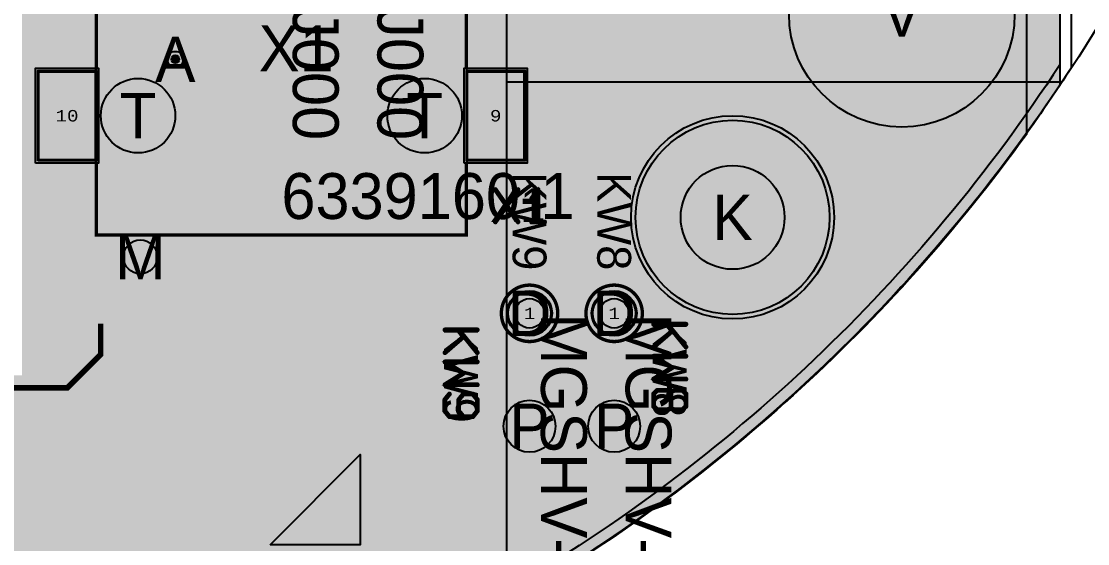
# Model space of a CAD drawing. Extents: x -74 to 89, y -130 to 74.
# Drawn here: x 15.47 to 62.74, y -61.45 to -38.32 of the extents above; entities that cross this region are included whole.
import ezdxf
from ezdxf.enums import TextEntityAlignment as Align

# ---------------------------------------------------------------- set-up
doc = ezdxf.new("R2010")
doc.units = 0
doc.header["$MEASUREMENT"] = 0
for name, color, linetype in [('ASSEMBLY_OUTLINES_TOP', 102, 'CONTINUOUS'), ('ASSEMBLY_PART_NUMBERS_TOP', 102, 'CONTINUOUS'), ('ASSEMBLY_REF_DES_TOP', 102, 'CONTINUOUS'), ('BOARD_OUTLINE', 10, 'CONTINUOUS'), ('DRILL_DRAWING', 21, 'CONTINUOUS'), ('GENERATED_SILKSCREEN_TOP', 140, 'CONTINUOUS'), ('MANUFACTURING_OUTLINES', 10, 'CONTINUOUS'), ('MOUNTING_HOLE_PADS_LAYER10', 150, 'CONTINUOUS'), ('MOUNTING_HOLE_PADS_LAYER11', 230, 'CONTINUOUS'), ('MOUNTING_HOLES_LAYER_BOT13', 42, 'CONTINUOUS'), ('MOUNTING_HOLES_LAYER_TOP', 42, 'CONTINUOUS'), ('PART_HOLES_LAYER_BOTTOM', 30, 'CONTINUOUS'), ('PART_HOLES_LAYER_TOP', 30, 'CONTINUOUS'), ('PART_PADS_LAYER_BOTTOM', 230, 'CONTINUOUS'), ('PART_PADS_LAYER_TOP', 150, 'CONTINUOUS'), ('PART_PADS_SMD_TOP', 150, 'CONTINUOUS'), ('PIN_NUMBERS_TOP', 8, 'CONTINUOUS'), ('PLACEMENT_OUTLINES_TOP', 130, 'CONTINUOUS'), ('PLANE_DATA_LAYER_BOTTOM', 230, 'CONTINUOUS'), ('PLANE_DATA_LAYER_TOP', 150, 'CONTINUOUS'), ('PLANE_SHAPES_LAYER_BOTTOM', 230, 'CONTINUOUS'), ('PLANE_SHAPES_LAYER_TOP', 150, 'CONTINUOUS'), ('ROUTE_BORDER', 151, 'CONTINUOUS'), ('SILKSCREEN_OUTLINES_TOP', 150, 'CONTINUOUS'), ('SILKSCREEN_REF_DES_TOP', 150, 'CONTINUOUS'), ('SOLDERMASK_PADS_BTM', 12, 'CONTINUOUS'), ('SOLDERMASK_PADS_TOP', 180, 'CONTINUOUS'), ('SOLDERPASTE_PADS_TOP', 180, 'CONTINUOUS'), ('TRACES_LAYER_BOTTOM', 230, 'CONTINUOUS'), ('TRACES_LAYER_TOP', 150, 'CONTINUOUS'), ('VIA_HOLES_LAYER_BOTTOM', 30, 'CONTINUOUS'), ('VIA_HOLES_LAYER_TOP', 30, 'CONTINUOUS'), ('VIA_PADS_LAYER_BOTTOM', 230, 'CONTINUOUS'), ('VIA_PADS_LAYER_TOP', 150, 'CONTINUOUS')]:
    doc.layers.add(name, color=color, linetype=linetype)
doc.styles.add('COURIER_NEW', font='cour.ttf')
doc.styles.add('VERIBEST_GERBER_0', font='txt')

msp = doc.modelspace()

# ---------------------------------------------------------------- hatches: boundary and pattern name
at = {"layer": 'ASSEMBLY_OUTLINES_TOP'}
h = msp.add_hatch(color=256, dxfattribs=at)
edge = h.paths.add_edge_path()
edge.add_arc((38, -51.25), 1, 0, 360)
h = msp.add_hatch(color=256, dxfattribs=at)
edge = h.paths.add_edge_path()
edge.add_arc((41.75, -51.25), 1, 0, 360)
at = {"layer": 'MOUNTING_HOLES_LAYER_BOT13'}
h = msp.add_hatch(color=256, dxfattribs=at)
edge = h.paths.add_edge_path()
edge.add_arc((54.5, -38), 5, 0, 360)
h = msp.add_hatch(color=256, dxfattribs=at)
edge = h.paths.add_edge_path()
edge.add_arc((20.65, -42.5), 1.65, 0, 360)
h = msp.add_hatch(color=256, dxfattribs=at)
edge = h.paths.add_edge_path()
edge.add_arc((33.35, -42.5), 1.65, 0, 360)
h = msp.add_hatch(color=256, dxfattribs=at)
edge = h.paths.add_edge_path()
edge.add_arc((47, -47), 2.3, 0, 360)
h = msp.add_hatch(color=256, dxfattribs=at)
edge = h.paths.add_edge_path()
edge.add_arc((20.75, -48.75), 0.75, 0, 360)
h = msp.add_hatch(color=256, dxfattribs=at)
edge = h.paths.add_edge_path()
edge.add_arc((38, -56.25), 1.15, 0, 360)
h = msp.add_hatch(color=256, dxfattribs=at)
edge = h.paths.add_edge_path()
edge.add_arc((41.75, -56.25), 1.15, 0, 360)
at = {"layer": 'MOUNTING_HOLES_LAYER_TOP'}
h = msp.add_hatch(color=256, dxfattribs=at)
edge = h.paths.add_edge_path()
edge.add_arc((54.5, -38), 5, 0, 360)
h = msp.add_hatch(color=256, dxfattribs=at)
edge = h.paths.add_edge_path()
edge.add_arc((20.65, -42.5), 1.65, 0, 360)
h = msp.add_hatch(color=256, dxfattribs=at)
edge = h.paths.add_edge_path()
edge.add_arc((33.35, -42.5), 1.65, 0, 360)
h = msp.add_hatch(color=256, dxfattribs=at)
edge = h.paths.add_edge_path()
edge.add_arc((47, -47), 2.3, 0, 360)
h = msp.add_hatch(color=256, dxfattribs=at)
edge = h.paths.add_edge_path()
edge.add_arc((20.75, -48.75), 0.75, 0, 360)
h = msp.add_hatch(color=256, dxfattribs=at)
edge = h.paths.add_edge_path()
edge.add_arc((38, -56.25), 1.15, 0, 360)
h = msp.add_hatch(color=256, dxfattribs=at)
edge = h.paths.add_edge_path()
edge.add_arc((41.75, -56.25), 1.15, 0, 360)
at = {"layer": 'PART_HOLES_LAYER_BOTTOM'}
h = msp.add_hatch(color=256, dxfattribs=at)
edge = h.paths.add_edge_path()
edge.add_arc((38, -51.25), 0.65, 0, 360)
h = msp.add_hatch(color=256, dxfattribs=at)
edge = h.paths.add_edge_path()
edge.add_arc((41.75, -51.25), 0.65, 0, 360)
at = {"layer": 'PART_HOLES_LAYER_TOP'}
h = msp.add_hatch(color=256, dxfattribs=at)
edge = h.paths.add_edge_path()
edge.add_arc((38, -51.25), 0.65, 0, 360)
h = msp.add_hatch(color=256, dxfattribs=at)
edge = h.paths.add_edge_path()
edge.add_arc((41.75, -51.25), 0.65, 0, 360)
at = {"layer": 'PLANE_DATA_LAYER_BOTTOM'}
h = msp.add_hatch(color=256, dxfattribs=at)
h.paths.add_polyline_path([(61.5, 18.4238), (61.499999, -40.226501, -0.145975601), (61.487545, -40.268248, -0.116259509), (37.03131, -63.489622, -0.132779416), (36.992918, -63.5), (9.5, -63.5), (9.5, -72.816526, -0.37700099), (9.43358, -72.892096, -0.002983456), (8.56305, -72.999481, -0.029201915), (8.554172, -73), (-8.554172, -73, -0.029201915), (-8.56305, -72.999481, -0.002983456), (-9.43358, -72.892096, -0.37700099), (-9.5, -72.816526), (-9.5, -61.830213, -0.198909956), (-9.477682, -61.776332), (-8.26281, -60.56146, -0.198913366), (-8.208928, -60.539142), (8.201871, -60.539142, -0.198913366), (8.255753, -60.56146), (9.211061, -61.516768, 0.198912215), (9.564614, -61.663215), (25.750215, -61.663215, 0.195350246), (26.098886, -61.521584, -0.195347782), (26.152023, -61.5), (26.499996, -61.5, 0.207684346), (26.500002, -61.499998), (30.499998, -57.500002), (30.5, -57.499996), (30.5, -57.152099, -0.198909956), (30.522318, -57.098218), (31.239417, -56.381119, 0.198912215), (31.385864, -56.027566), (31.385864, -43.679688, -0.753559753), (31.526686, -43.639309, 3.487476842), (31.526686, -41.360691, -0.753559753), (31.385864, -41.320312), (31.385864, -36.195344, -0.198909956), (31.408182, -36.141463), (44.859294, -22.690351, 0.198912215), (45.005741, -22.336798), (45.005741, -6.47043, 0.198912215), (44.859294, -6.116877), (37.022318, 1.720099, -0.198909956), (37, 1.77398), (37, 5.499992, 0.414213562), (36.999992, 5.5), (33.853696, 5.5, -0.414213562), (33.777496, 5.5762), (33.777496, 5.576201, -0.137277598), (33.788563, 5.61575, 0.263392024), (33.84287, 7.388311, -0.564378968), (33.910301, 7.5), (39.499992, 7.5, 0.414213562), (39.5, 7.500008), (39.5, 17.023961, -0.410608775), (39.575261, 17.100155, 0.312052862), (41.476721, 18.449826, -0.315437153), (41.548339, 18.5), (61.4238, 18.5, -0.414213562)], flags=0)
h.paths.add_polyline_path([(-5.5, -66.5, -1), (5.5, -66.5, -1)], flags=0)
h.paths.add_polyline_path([(36.8, -51.25, -1), (39.2, -51.25, -1)], flags=0)
h.paths.add_polyline_path([(36.35, -56.25, -1), (39.65, -56.25, -1)], flags=0)
h.paths.add_polyline_path([(40.55, -51.25, -1), (42.95, -51.25, -1)], flags=0)
h.paths.add_polyline_path([(40.1, -56.25, -1), (43.4, -56.25, -1)], flags=0)
h.paths.add_polyline_path([(49.75, -30.75, -1), (51.75, -30.75, -1)], flags=0)
h.paths.add_polyline_path([(49.75, -27.5, -1), (51.75, -27.5, -1)], flags=0)
h.paths.add_polyline_path([(49.75, -24.25, -1), (51.75, -24.25, -1)], flags=0)
h.paths.add_polyline_path([(42.2, -47, -1), (51.8, -47, -1)], flags=0)
h.paths.add_polyline_path([(54.4, -30.75, -1), (57.1, -30.75, -1)], flags=0)
h.paths.add_polyline_path([(54.4, -27.5, -1), (57.1, -27.5, -1)], flags=0)
h.paths.add_polyline_path([(54.4, -24.25, -1), (57.1, -24.25, -1)], flags=0)
h.paths.add_polyline_path([(52.95, -16, -1), (57.55, -16, -1)], flags=0)
h.paths.add_polyline_path([(52.95, -1.25, -1), (57.55, -1.25, -1)], flags=0)
h.paths.add_polyline_path([(52.95, 12.75, -1), (57.55, 12.75, -1)], flags=0)
h.paths.add_polyline_path([(49, -38, -1), (60, -38, -1)], flags=0)
h = msp.add_hatch(color=256, dxfattribs=at)
h.paths.add_polyline_path([(25.222504, 5.5762, -0.414213562), (25.146304, 5.5), (25.000008, 5.5, 0.414213562), (25, 5.499992), (25.000002, -27.968435), (25.000002, -27.968436, -0.198909956), (24.977684, -28.022317), (23.500002, -29.499998), (23.5, -29.500004), (23.5, -51.9238, -0.414213562), (23.4238, -52), (16.0762, -52, -0.414213562), (16, -51.9238), (16, -34.5762, -0.414213562), (16.0762, -34.5), (22.999992, -34.5, 0.414213562), (23, -34.499992), (23.000002, -17.031561), (23.000002, -17.03156, -0.198909956), (23.02232, -16.977679), (24.499998, -15.500002), (24.5, -15.499996), (24.5, 7.4238, -0.414213562), (24.5762, 7.5), (25.089699, 7.5, -0.564378968), (25.15713, 7.388311, 0.263392024), (25.211437, 5.61575, -0.137277598), (25.222504, 5.576201)], flags=0)
h.paths.add_polyline_path([(19.5, -48.75, -1), (22, -48.75, -1)], flags=0)
h.paths.add_polyline_path([(18.5, -42.5, -1), (22.8, -42.5, -1)], flags=0)
for points in [[(47, -47), (47, -42.1238)], [(47, -47), (42.1238, -47)], [(47, -47), (51.8762, -47)], [(47, -47), (47, -51.8762)]]:
    msp.add_hatch(color=256, dxfattribs=at).paths.add_polyline_path(points, is_closed=False, flags=0)
at = {"layer": 'PLANE_DATA_LAYER_TOP'}
h = msp.add_hatch(color=256, dxfattribs=at)
h.paths.add_polyline_path([(61.5, -40.226499, -0.145975601), (61.487546, -40.268246, -0.116259517), (37.03131, -63.489622, -0.132779416), (36.992918, -63.5), (9.5, -63.5), (9.5, -72.816526, -0.37700099), (9.43358, -72.892096, -0.002983456), (8.56305, -72.999481, -0.029201915), (8.554172, -73), (-8.554172, -73, -0.029201915), (-8.56305, -72.999481, -0.002983456), (-9.43358, -72.892096, -0.37700099), (-9.5, -72.816526), (-9.5, -63.5), (-18.9238, -63.5, -0.414213562), (-19, -63.4238), (-19, -60.362708, -0.460360958), (-18.91204, -60.287421, 0.407174437), (-17.716783, -59.436985, -0.72047567), (-17.573699, -59.416371, 4.221382976), (-17.573699, -57.083629, -0.72047567), (-17.716783, -57.063015, 0.407174437), (-18.91204, -56.212579, -0.460360958), (-19, -56.137292), (-19, -55.500008, 0.414213562), (-19.000008, -55.5), (-29.4238, -55.5, -0.414213562), (-29.5, -55.4238), (-29.5, -54.358735, -0.16227766), (-29.48476, -54.313015), (-22.52286, -45.03048, -0.236067977), (-22.4619, -45), (-6.0762, -45, -0.414213562), (-6, -45.0762), (-6, -53.999992, 0.414213562), (-5.999992, -54), (15.499992, -54, 0.414213562), (15.5, -53.999992), (15.5, -38.0762, -0.414213562), (15.5762, -38), (21.999992, -38, 0.414213562), (22, -37.999992), (22, -26.5762, -0.414213562), (22.0762, -26.5), (24.499992, -26.5, 0.414213562), (24.5, -26.499992), (24.5, 7.4238, -0.414213562), (24.5762, 7.5), (25.089699, 7.5, -0.564378968), (25.15713, 7.388311, 0.263392024), (25.211437, 5.61575, -0.137277598), (25.222504, 5.576201), (25.222504, 5.5762, -0.414213562), (25.146304, 5.5), (25.000008, 5.5, 0.414213562), (25, 5.499992), (25, -26.499992, 0.414213562), (25.000008, -26.5), (27.272339, -26.5, -0.198913366), (27.326221, -26.522318), (29.017682, -28.213779, -0.198909956), (29.04, -28.26766), (29.04, -29.9238, -0.414213562), (28.9638, -30), (22.500008, -30, 0.414213562), (22.5, -30.000008), (22.5, -34.999992, 0.414213562), (22.500008, -35), (29.374009, -35, -0.198913366), (29.427891, -35.022318), (30.256119, -35.850546, 0.198912215), (30.609672, -35.996993), (34.272409, -35.996993, -0.198913366), (34.326291, -36.019311), (39.416389, -41.109409, -0.198909956), (39.438707, -41.16329), (39.438707, -49.072624, -0.198909956), (39.416389, -49.126505), (38.451643, -50.091251, -0.282786448), (38.374011, -50.109773, 0.510406548), (36.8, -51.249999), (36.8, -51.25, 1), (39.2, -51.25), (39.2, -51.249998, 0.079404665), (39.140227, -50.875989, -0.079406468), (39.136431, -50.852239), (39.136431, -50.852238, -0.198909956), (39.158749, -50.798357), (40.29226, -49.664846, 0.139214381), (40.4253, -49.426302, -0.66553327), (40.563992, -49.403312, 0.056252236), (40.6339, -49.491007), (41.209616, -50.066722, -0.198909956), (41.231934, -50.120603), (41.231934, -50.120605, -0.278486309), (41.191217, -50.188039, 1.771956841), (42.95, -51.25), (42.95, -51.249999, 0.282784123), (42.291796, -50.179272, -0.282784005), (42.25, -50.111281), (42.25, -49.9, 0.198912215), (42.103553, -49.546447), (41.509772, -48.952666, -0.198909956), (41.487454, -48.898785), (41.487454, -40.33322, 0.198912215), (41.341007, -39.979667), (33.507787, -32.146447, 0.198912215), (33.154234, -32), (31.5762, -32, -0.414213562), (31.5, -31.9238), (31.5, -30.000008, 0.414213562), (31.499992, -30), (31.3262, -30, -0.414213562), (31.25, -29.9238), (31.25, -26.5762, -0.414213562), (31.3262, -26.5), (36.999992, -26.5, 0.414213562), (37, -26.499992), (37, -25.5762, -0.414213562), (37.0762, -25.5), (37.75, -25.5, 0.414213562), (38.3, -24.95), (38.3, -23.55, 0.414213562), (37.75, -23), (37.0762, -23, -0.414213562), (37, -22.9238), (37, 5.499992, 0.414213562), (36.999992, 5.5), (33.853696, 5.5, -0.414213562), (33.777496, 5.5762), (33.777496, 5.576201, -0.137277598), (33.788563, 5.61575, 0.263392024), (33.84287, 7.388311, -0.564378968), (33.910301, 7.5), (39.499992, 7.5, 0.414213562), (39.5, 7.500008), (39.5, 17.023961, -0.410608775), (39.575261, 17.100155, 0.312052862), (41.476721, 18.449826, -0.315437153), (41.548339, 18.5), (56.499992, 18.5, 0.414213562), (56.5, 18.500008), (56.5, 22.804901, -0.359563574), (56.5618, 22.879728, 0.825910822), (56.5618, 26.120272, -0.359563574), (56.5, 26.195099), (56.5, 28.054901, -0.359563574), (56.5618, 28.129728, 0.825910822), (56.5618, 31.370272, -0.359563574), (56.5, 31.445099), (56.5, 32.824732, -0.306399851), (56.547828, 32.895453, 0.434317946), (59.453247, 40.390678, -0.112892843), (59.445672, 40.4238, -0.414213562), (59.521872, 40.5), (61.294132, 40.5, -0.252088385), (61.357744, 40.465752, -0.000803891), (61.487546, 40.268243, -0.145975601), (61.5, 40.226496)], flags=0)
h.paths.add_polyline_path([(-5.5, -66.5, -1), (5.5, -66.5, -1)], flags=0)
h.paths.add_polyline_path([(19.5, -48.75, -1), (22, -48.75, -1)], flags=0)
h.paths.add_polyline_path([(19.274935, -40.847216, -0.635595112), (19.15, -40.788638), (19.15, -40.5, 0.414213562), (18.8, -40.15), (16.2, -40.15, 0.414213562), (15.85, -40.5), (15.85, -44.5, 0.414213562), (16.2, -44.85), (18.8, -44.85, 0.414213562), (19.15, -44.5), (19.15, -44.211362, -0.635595112), (19.274935, -44.152784, 2.132805217)], flags=0)
h.paths.add_polyline_path([(37.8, -44.85, 0.414213562), (38.15, -44.5), (38.15, -40.5, 0.414213562), (37.8, -40.15), (35.2, -40.15, 0.414213562), (34.85, -40.5), (34.85, -40.788638, -0.635595112), (34.725065, -40.847216, 2.132804225), (34.725065, -44.152784, -0.635595112), (34.85, -44.211362), (34.85, -44.5, 0.414213562), (35.2, -44.85)], flags=0)
h.paths.add_polyline_path([(36.35, -56.25, -1), (39.65, -56.25, -1)], flags=0)
h.paths.add_polyline_path([(37.5, -18.65, -1), (41.6, -18.65, -1)], flags=0)
h.paths.add_polyline_path([(40.1, -56.25, -1), (43.4, -56.25, -1)], flags=0)
h.paths.add_polyline_path([(50.66575, -14.365675, 0.414213562), (50.91575, -14.115675), (50.91575, 3.552675, 0.414213562), (50.66575, 3.802675), (45.7297, 3.802675, 0.414213562), (45.4797, 3.552675), (45.4797, -14.115675, 0.414213562), (45.7297, -14.365675)], flags=0)
h.paths.add_polyline_path([(50.839728, -25.245966, 2.137297553), (49.754034, -24.160272, -0.1756634), (49.732023, -24.207317), (49.211658, -24.727682, -0.198913366), (49.157776, -24.75), (45.5762, -24.75, -0.414213562), (45.5, -24.6738), (45.5, -21.500008, 0.414213562), (45.499992, -21.5), (41.000008, -21.5, 0.414213562), (41, -21.500008), (41, -23.7238, -0.414213562), (40.9238, -23.8), (40, -23.8, 0.414213562), (39.45, -24.35), (39.45, -26.65, 0.414213562), (40, -27.2), (40.9238, -27.2, -0.414213562), (41, -27.2762), (41, -28.2238, -0.414213562), (40.9238, -28.3), (40, -28.3, 0.414213562), (39.45, -28.85), (39.45, -31.15, 0.414213562), (40, -31.7), (40.9238, -31.7, -0.414213562), (41, -31.7762), (41, -32.7238, -0.414213562), (40.9238, -32.8), (40, -32.8, 0.414213562), (39.45, -33.35), (39.45, -35.65, 0.414213562), (40, -36.2), (40.9238, -36.2, -0.414213562), (41, -36.2762), (41, -37.499992, 0.414213562), (41.000008, -37.5), (45.499992, -37.5, 0.414213562), (45.5, -37.499992), (45.5, -35.3262, -0.414213562), (45.5762, -35.25), (46.90552, -35.25, 0.198912714), (47.435851, -35.03033), (49, -33.46618), (50.278165, -32.188015, -0.101573515), (50.303748, -32.171147, 0.101574085), (50.555546, -32.005115), (50.792683, -31.767977, -0.1756634), (50.839728, -31.745966, 2.137297553), (49.754034, -30.660272, -0.1756634), (49.732023, -30.707317), (49.677785, -30.761555, -0.101573515), (49.652202, -30.778423, 0.101574085), (49.400404, -30.944455), (46.617178, -33.727682, -0.198913366), (46.563296, -33.75), (45.5762, -33.75, -0.414213562), (45.5, -33.6738), (45.5, -29.268243, -0.414213562), (45.5762, -29.192043), (49.807957, -29.192043, 0.198912714), (50.338288, -28.972373), (50.792683, -28.517977, -0.1756634), (50.839728, -28.495966, 2.137297553), (49.754034, -27.410272, -0.1756634), (49.732023, -27.457317), (49.519615, -27.669725, -0.198913366), (49.465733, -27.692043), (45.5762, -27.692043, -0.414213562), (45.5, -27.615843), (45.5, -26.3262, -0.414213562), (45.5762, -26.25), (49.5, -26.25, 0.198912714), (50.030331, -26.03033), (50.792683, -25.267977, -0.1756634)], flags=0)
h.paths.add_polyline_path([(42.2, -47, -1), (51.8, -47, -1)], flags=0)
h.paths.add_polyline_path([(54.4, -30.75, -1), (57.1, -30.75, -1)], flags=0)
h.paths.add_polyline_path([(54.4, -27.5, -1), (57.1, -27.5, -1)], flags=0)
h.paths.add_polyline_path([(54.4, -24.25, -1), (57.1, -24.25, -1)], flags=0)
h.paths.add_polyline_path([(52.95, -16, -1), (57.55, -16, -1)], flags=0)
h.paths.add_polyline_path([(52.95, -1.25, -1), (57.55, -1.25, -1)], flags=0)
h.paths.add_polyline_path([(52.95, 12.75, -1), (57.55, 12.75, -1)], flags=0)
h.paths.add_polyline_path([(49, -38, -1), (60, -38, -1)], flags=0)
for points in [[(16.45, -40.75), (15.898631, -40.198631)], [(18.55, -40.75), (19.101369, -40.198631)], [(35.45, -40.75), (34.898631, -40.198631)], [(37.55, -40.75), (38.101369, -40.198631)], [(47, -47), (47, -42.1238)], [(16.45, -44.25), (15.898631, -44.801369)], [(18.55, -44.25), (19.101369, -44.801369)], [(35.45, -44.25), (34.898631, -44.801369)], [(37.55, -44.25), (38.101369, -44.801369)], [(47, -47), (42.1238, -47)], [(47, -47), (51.8762, -47)], [(47, -47), (47, -51.8762)]]:
    msp.add_hatch(color=256, dxfattribs=at).paths.add_polyline_path(points, is_closed=False, flags=0)
at = {"layer": 'PLANE_SHAPES_LAYER_BOTTOM'}
for points in [[(61.5, -41.155194, -0.114863686), (37, -64.08588), (37, 5.5), (61.5, 5.5)], [(26.5, -61.5), (30.5, -57.5), (30.5, -61.5)]]:
    msp.add_hatch(color=256, dxfattribs=at).paths.add_polyline_path(points, flags=0)
at = {"layer": 'PLANE_SHAPES_LAYER_TOP'}
h = msp.add_hatch(color=256, dxfattribs=at)
h.paths.add_polyline_path([(22, -63.5), (22, -26.5), (37, -26.5), (37, -63.5)])
h.paths.add_polyline_path([(22.5, -35), (22.5, -30), (31.5, -30), (31.5, -35)], flags=16)
msp.add_hatch(color=256, dxfattribs=at).paths.add_polyline_path([(61.603571, -41, -0.115502386), (37, -64.08588), (37, -41)], flags=0)
at = {"layer": 'VIA_HOLES_LAYER_BOTTOM'}
h = msp.add_hatch(color=256, dxfattribs=at)
edge = h.paths.add_edge_path()
edge.add_arc((22.3, -40), 0.175, 0, 360)
at = {"layer": 'VIA_HOLES_LAYER_TOP'}
h = msp.add_hatch(color=256, dxfattribs=at)
edge = h.paths.add_edge_path()
edge.add_arc((22.3, -40), 0.175, 0, 360)

# ---------------------------------------------------------------- linework, layer by layer
at = {"layer": 'ASSEMBLY_OUTLINES_TOP'}
msp.add_lwpolyline([(18.8, -47.78), (18.8, -32.18), (35.2, -32.18), (35.2, -47.78)], close=True, dxfattribs=at)
for centre, radius in [((0, 0), 74), ((38, -51.25), 1), ((41.75, -51.25), 1)]:
    msp.add_circle(centre, radius, dxfattribs=at)
at = {"layer": 'BOARD_OUTLINE'}
msp.add_lwpolyline([(62, -40.39802, -0.011944181), (60, -43.312816), (60, -43.312815, -0.105291747), (37.148351, -64), (10, -64), (10, -73.321211, -0.067878888), (-10, -73.321211), (-10, -64), (-37.148351, -64, -0.130474387), (-64, -37.148351), (-64, -10), (-73.321211, -10, -0.067878888), (-73.321211, 10), (-64, 10), (-64, 37.148351, -0.130474387), (-37.148351, 64), (-10, 64), (-10, 73.321211, -0.067878888), (10, 73.321211), (10, 64), (37.148351, 64, -0.105291747), (60, 43.312815), (60, 43.312816, -0.011944181), (62, 40.39802)], format="xyb", close=True, dxfattribs=at)
at = {"layer": 'GENERATED_SILKSCREEN_TOP', "const_width": 0.15}
for points in [[(23.044, -32.180005), (18.800005, -32.180005), (18.800005, -40.425, 0.000016667), (18.8, -40.425), (18.799995, -40.425), (18.799995, -32.18, -0.414213562), (18.8, -32.179995), (23.044, -32.179995), (23.044, -32.180005)], [(35.200005, -40.425), (35.2, -40.425, 0.000016667), (35.199995, -40.425), (35.199995, -32.180005), (30.956, -32.180005), (30.956, -32.179995), (35.2, -32.179995, -0.414213562), (35.200005, -32.18), (35.200005, -40.425)], [(35.200005, -47.78, -0.414213562), (35.2, -47.780005), (18.8, -47.780005, -0.414213562), (18.799995, -47.78), (18.799995, -44.575), (18.8, -44.575, 0.000016667), (18.800005, -44.575), (18.800005, -47.779995), (35.199995, -47.779995), (35.199995, -44.575, 0.000016667), (35.2, -44.575), (35.200005, -44.575), (35.200005, -47.78)]]:
    msp.add_lwpolyline(points, format="xyb", dxfattribs=at)
for points in [[(37.46875, -47.222), (36.98725, -46.5395), (36.50575, -47.222), (36.50275, -47.228), (36.49675, -47.231), (36.49225, -47.2325), (36.48775, -47.2325), (36.47725, -47.2295), (36.46825, -47.225), (36.46075, -47.2175), (36.45475, -47.2085), (36.45325, -47.1965), (36.45775, -47.186), (36.94825, -46.4855), (36.45775, -45.785), (36.45325, -45.7745), (36.45325, -45.764), (36.45925, -45.7535), (36.46675, -45.746), (36.47725, -45.7415), (36.48775, -45.7385), (36.49675, -45.74), (36.50575, -45.7475), (36.98725, -46.4315), (37.46875, -45.7475), (37.47625, -45.74), (37.48675, -45.7385), (37.49725, -45.7415), (37.50625, -45.746), (37.51525, -45.7535), (37.51975, -45.764), (37.52125, -45.7745), (37.51825, -45.785), (37.02325, -46.4855), (37.51825, -47.186), (37.52125, -47.198), (37.51975, -47.2085), (37.51525, -47.219), (37.50625, -47.2265), (37.49725, -47.2325), (37.48675, -47.234), (37.47625, -47.231), (37.46875, -47.222)], [(38.08525, -47.174), (38.07325, -47.177), (38.06725, -47.183), (38.06275, -47.1935), (38.06125, -47.2055), (38.06275, -47.216), (38.06725, -47.2265), (38.07325, -47.234), (38.08525, -47.2355), (38.67025, -47.2355), (38.68075, -47.234), (38.68975, -47.2265), (38.69425, -47.216), (38.69575, -47.2055), (38.69425, -47.1935), (38.68975, -47.183), (38.68075, -47.177), (38.67025, -47.174), (38.40625, -47.174), (38.40625, -45.7655), (38.40475, -45.755), (38.40025, -45.7475), (38.39275, -45.743), (38.38225, -45.7415), (38.37475, -45.74), (38.36725, -45.74), (38.36125, -45.743), (38.35525, -45.749), (38.06275, -46.16), (38.05825, -46.1705), (38.05825, -46.181), (38.06275, -46.19), (38.07025, -46.1975), (38.07925, -46.2035), (38.08975, -46.2065), (38.09575, -46.2065), (38.10025, -46.205), (38.10775, -46.196), (38.34775, -45.86), (38.34775, -47.174), (38.08525, -47.174)], [(35.6605, -53.01375), (35.6695, -53.01975), (35.68, -53.02125), (35.692, -53.01975), (35.701, -53.01375), (35.7085, -53.00625), (35.7145, -52.99575), (35.716, -52.99125), (35.7145, -52.98675), (35.713, -52.98075), (35.71, -52.97625), (34.927, -52.01475), (35.686, -52.01475), (35.698, -52.01175), (35.7055, -52.00425), (35.71, -51.99375), (35.7115, -51.98175), (35.71, -51.97125), (35.7055, -51.96225), (35.698, -51.95475), (35.686, -51.95175), (34.246, -51.95175), (34.2355, -51.95475), (34.2265, -51.96225), (34.222, -51.97125), (34.2205, -51.98175), (34.222, -51.99375), (34.2265, -52.00425), (34.2355, -52.01175), (34.246, -52.01475), (34.849, -52.01475), (35.05, -52.26375), (34.2265, -52.97325), (34.222, -52.97775), (34.219, -52.98225), (34.2175, -52.98675), (34.2175, -52.99125), (34.222, -53.00175), (34.228, -53.01075), (34.2355, -53.01825), (34.246, -53.02275), (34.2565, -53.02275), (34.267, -53.01825), (35.0905, -52.30875), (35.6605, -53.01375)], [(44.9105, -52.763), (44.9195, -52.769), (44.93, -52.7705), (44.942, -52.769), (44.951, -52.763), (44.9585, -52.7555), (44.9645, -52.745), (44.966, -52.7405), (44.9645, -52.736), (44.963, -52.73), (44.96, -52.7255), (44.177, -51.764), (44.936, -51.764), (44.948, -51.761), (44.9555, -51.7535), (44.96, -51.743), (44.9615, -51.731), (44.96, -51.7205), (44.9555, -51.7115), (44.948, -51.704), (44.936, -51.701), (43.496, -51.701), (43.4855, -51.704), (43.4765, -51.7115), (43.472, -51.7205), (43.4705, -51.731), (43.472, -51.743), (43.4765, -51.7535), (43.4855, -51.761), (43.496, -51.764), (44.099, -51.764), (44.3, -52.013), (43.4765, -52.7225), (43.472, -52.727), (43.469, -52.7315), (43.4675, -52.736), (43.4675, -52.7405), (43.472, -52.751), (43.478, -52.76), (43.4855, -52.7675), (43.496, -52.772), (43.5065, -52.772), (43.517, -52.7675), (44.3405, -52.058), (44.9105, -52.763)], [(34.246, -53.36925), (34.2355, -53.37225), (34.2295, -53.37675), (34.225, -53.38575), (34.222, -53.39625), (34.219, -53.40525), (34.2205, -53.41275), (34.2235, -53.42025), (34.231, -53.42775), (35.008, -53.90625), (34.231, -54.38625), (34.2235, -54.39225), (34.2205, -54.39825), (34.219, -54.40725), (34.222, -54.41625), (34.225, -54.42675), (34.2295, -54.43575), (34.237, -54.44025), (34.246, -54.44175), (35.686, -54.44175), (35.698, -54.43875), (35.7055, -54.43125), (35.71, -54.42225), (35.7115, -54.41175), (35.71, -54.40125), (35.7055, -54.39075), (35.698, -54.38325), (35.686, -54.38175), (34.3555, -54.38175), (35.086, -53.93325), (35.0905, -53.92725), (35.0935, -53.91975), (35.095, -53.91375), (35.095, -53.90625), (35.095, -53.89875), (35.095, -53.89275), (35.0905, -53.88675), (35.086, -53.87925), (34.3555, -53.43225), (35.686, -53.43225), (35.698, -53.42925), (35.7055, -53.42175), (35.71, -53.41125), (35.7115, -53.39925), (35.71, -53.38875), (35.7055, -53.37975), (35.698, -53.37225), (35.686, -53.36925), (34.2505, -53.36925), (34.246, -53.36925)], [(43.496, -53.1185), (43.4855, -53.1215), (43.4795, -53.126), (43.475, -53.135), (43.472, -53.1455), (43.469, -53.1545), (43.4705, -53.162), (43.4735, -53.1695), (43.481, -53.177), (44.258, -53.6555), (43.481, -54.1355), (43.4735, -54.1415), (43.4705, -54.1475), (43.469, -54.1565), (43.472, -54.1655), (43.475, -54.176), (43.4795, -54.185), (43.487, -54.1895), (43.496, -54.191), (44.936, -54.191), (44.948, -54.188), (44.9555, -54.1805), (44.96, -54.1715), (44.9615, -54.161), (44.96, -54.1505), (44.9555, -54.14), (44.948, -54.1325), (44.936, -54.131), (43.6055, -54.131), (44.336, -53.6825), (44.3405, -53.6765), (44.3435, -53.669), (44.345, -53.663), (44.345, -53.6555), (44.345, -53.648), (44.345, -53.642), (44.3405, -53.636), (44.336, -53.6285), (43.6055, -53.1815), (44.936, -53.1815), (44.948, -53.1785), (44.9555, -53.171), (44.96, -53.1605), (44.9615, -53.1485), (44.96, -53.138), (44.9555, -53.129), (44.948, -53.1215), (44.936, -53.1185), (43.5005, -53.1185), (43.496, -53.1185)], [(34.222, -55.05375), (34.4275, -54.80175), (34.435, -54.79425), (34.444, -54.79275), (34.4545, -54.79425), (34.465, -54.80025), (34.474, -54.80625), (34.4785, -54.81675), (34.48, -54.82575), (34.477, -54.83625), (34.2775, -55.08075), (34.2775, -55.56525), (34.4665, -55.79925), (35.005, -55.79925), (34.84, -55.59525), (34.837, -55.58925), (34.8355, -55.58775), (34.834, -55.58325), (34.834, -55.57725), (34.834, -55.07175), (34.834, -55.06575), (34.8385, -55.05675), (34.84, -55.05375), (35.044, -54.80175), (35.0455, -54.79875), (35.0485, -54.79575), (35.053, -54.79275), (35.0635, -54.78975), (35.0695, -54.78825), (35.4805, -54.78825), (35.488, -54.78975), (35.494, -54.79275), (35.4985, -54.79575), (35.5, -54.79875), (35.5045, -54.80175), (35.71, -55.05375), (35.7115, -55.05975), (35.713, -55.06425), (35.7145, -55.06575), (35.716, -55.07175), (35.716, -55.57725), (35.7145, -55.58325), (35.7145, -55.58475), (35.713, -55.58625), (35.7115, -55.59075), (35.71, -55.59675), (35.5045, -55.84875), (35.4985, -55.85325), (35.491, -55.85475), (35.4865, -55.85775), (35.4805, -55.85925), (34.4515, -55.85925), (34.447, -55.85775), (34.4365, -55.85475), (34.4335, -55.85325), (34.4275, -55.84875), (34.222, -55.59675), (34.219, -55.58925), (34.2175, -55.58775), (34.2175, -55.58475), (34.2175, -55.58175), (34.216, -55.58025), (34.216, -55.57725), (34.216, -55.07175), (34.2175, -55.06575), (34.219, -55.05975), (34.222, -55.05375)], [(35.4655, -54.84975), (35.0845, -54.84975), (34.894, -55.08075), (34.894, -55.56525), (35.0845, -55.79925), (35.4655, -55.79925), (35.6545, -55.56525), (35.6545, -55.08075), (35.4655, -54.84975)], [(44.4125, -55.544), (44.2685, -55.496), (44.1245, -55.544), (44.12, -55.544), (44.114, -55.5455), (43.6505, -55.5455), (43.646, -55.5455), (43.6415, -55.544), (43.6355, -55.5425), (43.6295, -55.5365), (43.475, -55.3865), (43.469, -55.3805), (43.4675, -55.3715), (43.466, -55.3655), (43.466, -54.815), (43.466, -54.8105), (43.4675, -54.806), (43.469, -54.8), (43.475, -54.794), (43.6295, -54.644), (43.6355, -54.638), (43.6415, -54.635), (43.6505, -54.635), (44.114, -54.635), (44.12, -54.635), (44.123, -54.635), (44.1245, -54.6365), (44.2685, -54.6845), (44.4125, -54.6365), (44.414, -54.635), (44.423, -54.635), (44.783, -54.635), (44.789, -54.635), (44.7965, -54.638), (44.804, -54.644), (44.9585, -54.794), (44.963, -54.8), (44.9645, -54.806), (44.966, -54.8105), (44.966, -54.815), (44.966, -55.3655), (44.9645, -55.3715), (44.963, -55.3805), (44.9585, -55.3865), (44.804, -55.5365), (44.795, -55.5425), (44.789, -55.544), (44.783, -55.5455), (44.423, -55.5455), (44.417, -55.5455), (44.414, -55.544), (44.4125, -55.544)], [(44.108, -54.695), (43.664, -54.695), (43.5275, -54.83), (43.5275, -55.3535), (43.664, -55.4855), (44.108, -55.4855), (44.237, -55.442), (44.237, -54.7355), (44.108, -54.695)], [(44.7665, -54.695), (44.426, -54.695), (44.297, -54.7355), (44.297, -55.442), (44.426, -55.4855), (44.7665, -55.4855), (44.9045, -55.3535), (44.9045, -54.83), (44.7665, -54.695)]]:
    msp.add_lwpolyline(points, dxfattribs=at)
for points in [[(36.75, -51.25, -1), (39.25, -51.25, -1)], [(40.5, -51.25, -1), (43, -51.25, -1)]]:
    msp.add_lwpolyline(points, format="xyb", close=True, dxfattribs=at)
at = {"layer": 'MANUFACTURING_OUTLINES'}
msp.add_lwpolyline([(10.0254, 64.0254), (37.148351, 64.0254, -0.132241555), (37.161102, 64.021968, -0.10529175), (60.020595, 43.327682, -0.157601684), (60.0254, 43.312815), (60.0254, -43.312815, -0.157601684), (60.020595, -43.327682, -0.10529175), (37.161102, -64.021968, -0.132241555)], format="xyb", dxfattribs=at)
at = {"layer": 'MOUNTING_HOLE_PADS_LAYER10'}
msp.add_circle((47, -47), 4.3, dxfattribs=at)
at = {"layer": 'MOUNTING_HOLE_PADS_LAYER11'}
msp.add_circle((47, -47), 4.3, dxfattribs=at)
at = {"layer": 'MOUNTING_HOLES_LAYER_BOT13'}
for centre, radius in [((54.5, -38), 5), ((20.65, -42.5), 1.65), ((33.35, -42.5), 1.65), ((47, -47), 2.3), ((20.75, -48.75), 0.75), ((38, -56.25), 1.15), ((41.75, -56.25), 1.15)]:
    msp.add_circle(centre, radius, dxfattribs=at)
at = {"layer": 'MOUNTING_HOLES_LAYER_TOP'}
for centre, radius in [((54.5, -38), 5), ((20.65, -42.5), 1.65), ((33.35, -42.5), 1.65), ((47, -47), 2.3), ((20.75, -48.75), 0.75), ((38, -56.25), 1.15), ((41.75, -56.25), 1.15)]:
    msp.add_circle(centre, radius, dxfattribs=at)
at = {"layer": 'PART_HOLES_LAYER_BOTTOM'}
for centre in [(38, -51.25), (41.75, -51.25)]:
    msp.add_circle(centre, 0.65, dxfattribs=at)
at = {"layer": 'PART_HOLES_LAYER_TOP'}
for centre in [(38, -51.25), (41.75, -51.25)]:
    msp.add_circle(centre, 0.65, dxfattribs=at)
at = {"layer": 'PART_PADS_LAYER_BOTTOM'}
for centre in [(38, -51.25), (41.75, -51.25)]:
    msp.add_circle(centre, 0.95, dxfattribs=at)
at = {"layer": 'PART_PADS_LAYER_TOP'}
for centre in [(38, -51.25), (41.75, -51.25)]:
    msp.add_circle(centre, 0.95, dxfattribs=at)
at = {"layer": 'PART_PADS_SMD_TOP'}
for points in [[(16.2, -44.5), (16.2, -40.5), (18.8, -40.5), (18.8, -44.5)], [(35.2, -44.5), (35.2, -40.5), (37.8, -40.5), (37.8, -44.5)]]:
    msp.add_lwpolyline(points, close=True, dxfattribs=at)
at = {"layer": 'PLACEMENT_OUTLINES_TOP'}
msp.add_lwpolyline([(18.8, -47.78), (18.8, -32.18), (35.2, -32.18), (35.2, -47.78)], close=True, dxfattribs=at)
for centre in [(38, -51.25), (41.75, -51.25)]:
    msp.add_circle(centre, 1.25, dxfattribs=at)
at = {"layer": 'PLANE_DATA_LAYER_BOTTOM', "const_width": 0.75}
for points in [[(47, -47), (47, -42.1238)], [(47, -47), (42.1238, -47)], [(47, -47), (51.8762, -47)], [(47, -47), (47, -51.8762)]]:
    msp.add_lwpolyline(points, dxfattribs=at)
at = {"layer": 'PLANE_DATA_LAYER_TOP'}
for points, const_width in [([(16.45, -40.75), (15.898631, -40.198631)], 0.5), ([(18.55, -40.75), (19.101369, -40.198631)], 0.5), ([(35.45, -40.75), (34.898631, -40.198631)], 0.5), ([(37.55, -40.75), (38.101369, -40.198631)], 0.5), ([(47, -47), (47, -42.1238)], 0.75), ([(16.45, -44.25), (15.898631, -44.801369)], 0.5), ([(18.55, -44.25), (19.101369, -44.801369)], 0.5), ([(35.45, -44.25), (34.898631, -44.801369)], 0.5), ([(37.55, -44.25), (38.101369, -44.801369)], 0.5), ([(47, -47), (42.1238, -47)], 0.75), ([(47, -47), (51.8762, -47)], 0.75), ([(47, -47), (47, -51.8762)], 0.75)]:
    msp.add_lwpolyline(points, dxfattribs=dict(at, const_width=const_width))
at = {"layer": 'PLANE_SHAPES_LAYER_BOTTOM'}
msp.add_lwpolyline([(61.5, -41.155194, -0.114863686), (37, -64.08588), (37, 5.5), (61.5, 5.5)], format="xyb", close=True, dxfattribs=at)
msp.add_lwpolyline([(26.5, -61.5), (30.5, -57.5), (30.5, -61.5)], close=True, dxfattribs=at)
for points in [[(30.5, -63.5), (37, -63.5), (30.5, -31.5), (37, -31.5)], [(16, -52), (23.5, -52), (16, -34.5), (23.5, -34.5)]]:
    msp.add_solid(points, dxfattribs=at)
at = {"layer": 'PLANE_SHAPES_LAYER_TOP'}
msp.add_lwpolyline([(61.603571, -41, -0.115502386), (37, -64.08588), (37, -41)], format="xyb", close=True, dxfattribs=at)
for points in [[(45.5, -41), (47, -41), (45.5, -21.5), (47, -21.5)], [(47, -41), (61.5, -41), (47, -21.5), (61.5, -21.5)], [(37, -41), (45.5, -41), (37, -37.5), (45.5, -37.5)], [(15.5, -55.5), (22, -55.5), (15.5, -38), (22, -38)], [(-19, -63.5), (22, -63.5), (-19, -54), (22, -54)]]:
    msp.add_solid(points, dxfattribs=at)
at = {"layer": 'ROUTE_BORDER'}
msp.add_lwpolyline([(61.5, -40.249224, -0.116408926), (37.013511, -63.5), (9.5, -63.5), (9.5, -72.883469, -0.064898038), (-9.5, -72.883469), (-9.5, -63.5), (-37.013511, -63.5, -0.129544758), (-63.5, -37.013511), (-63.5, -9.5), (-72.883469, -9.5, -0.064898039), (-72.883468, 9.5), (-63.5, 9.5), (-63.5, 37.013508, -0.129544778), (-37.013506, 63.5), (-9.5, 63.5), (-9.5, 72.883466, -0.064898038), (9.5, 72.883466), (9.5, 64), (36.142076, 64, -0.119873966), (61.5, 40.249221)], format="xyb", close=True, dxfattribs=at)
at = {"layer": 'SILKSCREEN_OUTLINES_TOP'}
msp.add_lwpolyline([(18.8, -47.78), (18.8, -32.18), (35.2, -32.18), (35.2, -47.78)], close=True, dxfattribs=at)
for centre in [(38, -51.25), (41.75, -51.25)]:
    msp.add_circle(centre, 1.25, dxfattribs=at)
at = {"layer": 'SOLDERMASK_PADS_BTM'}
for centre, radius in [((47, -47), 4.5), ((38, -51.25), 1), ((41.75, -51.25), 1)]:
    msp.add_circle(centre, radius, dxfattribs=at)
at = {"layer": 'SOLDERMASK_PADS_TOP'}
for points in [[(16.1, -44.6), (16.1, -40.4), (18.9, -40.4), (18.9, -44.6)], [(35.1, -44.6), (35.1, -40.4), (37.9, -40.4), (37.9, -44.6)]]:
    msp.add_lwpolyline(points, close=True, dxfattribs=at)
for centre, radius in [((47, -47), 4.5), ((38, -51.25), 1), ((41.75, -51.25), 1)]:
    msp.add_circle(centre, radius, dxfattribs=at)
at = {"layer": 'SOLDERPASTE_PADS_TOP'}
for points in [[(16.25, -44.45), (16.25, -40.55), (18.75, -40.55), (18.75, -44.45)], [(35.25, -44.45), (35.25, -40.55), (37.75, -40.55), (37.75, -44.45)]]:
    msp.add_lwpolyline(points, close=True, dxfattribs=at)
at = {"layer": 'TRACES_LAYER_BOTTOM'}
for points, const_width in [([(-28.75, -57.25), (-27.735955, -58.264045), (-27.735955, -61.324795), (-26.570953, -62.489797), (-11.817492, -62.489797), (-8.716837, -59.389142), (8.70978, -59.389142), (9.697451, -60.376813), (25.617378, -60.376813), (30.235864, -55.758327), (30.235864, -35.687436), (43.855741, -22.067559), (43.855741, -6.739669), (36.780493, 0.335579), (28.764421, 0.335579), (26.75, 2.35)], 0.5), ([(-28.75, -59.25), (-28.75, -61.938348), (-27.548551, -63.139797), (-11.548253, -63.139797), (-8.447598, -60.039142), (8.440541, -60.039142), (9.564614, -61.163215), (25.750215, -61.163215), (30.885864, -56.027566), (30.885864, -35.956675), (44.505741, -22.336798), (44.505741, -6.47043), (35.685311, 2.35), (32.25, 2.35)], 0.5), ([(-26.75, -57.25), (-25.797462, -58.202538), (-25.797462, -60.733154), (-25.443909, -61.086707), (-12.276199, -61.086707), (-9.278632, -58.08914), (-8.994701, -58.08914), (-8.994699, -58.089142), (9.248258, -58.089142), (10.235929, -59.076813), (25.0789, -59.076813), (28.935864, -55.219849), (28.935864, -35.148958), (42.555741, -21.529081), (42.555741, -7.278147), (39.227594, -3.95), (28.85, -3.95), (26.75, -1.85)], 0.5), ([(-26.75, -59.25), (-26.75, -61.053408), (-25.963611, -61.839797), (-12.086731, -61.839797), (-8.986076, -58.739142), (8.979019, -58.739142), (9.96669, -59.726813), (25.348139, -59.726813), (29.585864, -55.489088), (29.585864, -35.418197), (43.205741, -21.79832), (43.205741, -7.008908), (38.046833, -1.85), (32.25, -1.85)], 0.5), ([(-20.75, -59.25), (-19.775539, -58.275539), (-19.775539, -56.365248), (-19.011634, -55.601343), (-10.563259, -55.601343), (-8.72546, -57.439142), (9.517497, -57.439142), (10.505168, -58.426813), (23.477011, -58.426813), (27.552646, -54.351178), (27.552646, -30.977671), (37.224387, -21.30593), (37.224387, -8.839189), (34.435198, -6.05), (32.25, -6.05)], 0.5), ([(-20.75, -57.25), (-20.75, -56.111471), (-19.589872, -54.951343), (-10.29402, -54.951343), (-8.456221, -56.789142), (9.786736, -56.789142), (10.774407, -57.776813), (23.207772, -57.776813), (26.902646, -54.081939), (26.902646, -30.708432), (36.363231, -21.247847), (36.363231, -10.28747), (34.225761, -8.15), (28.85, -8.15), (26.75, -6.05)], 0.5), ([(-22.75, -59.25), (-21.746742, -58.246742), (-21.746742, -55.988828), (-20.059257, -54.301343), (-10.024781, -54.301343), (-8.186982, -56.139142), (10.055975, -56.139142), (11.043646, -57.126813), (22.938533, -57.126813), (26.252646, -53.8127), (26.252646, -30.439193), (35.520078, -21.171761), (35.520078, -11.593621), (34.176457, -10.25), (32.25, -10.25)], 0.5), ([(-22.75, -57.25), (-22.75, -55.65526), (-20.746083, -53.651343), (-9.755542, -53.651343), (-7.917743, -55.489142), (10.325214, -55.489142), (11.312885, -56.476813), (22.669294, -56.476813), (25.602646, -53.543461), (25.602646, -30.169954), (34.751201, -21.021399), (34.751201, -13.741119), (33.360082, -12.35), (28.85, -12.35), (26.75, -10.25)], 0.5), ([(-24.75, -59.25), (-23.743723, -58.243723), (-23.743723, -55.546728), (-21.198338, -53.001343), (-9.486303, -53.001343), (-7.648504, -54.839142), (10.594453, -54.839142), (11.582124, -55.826813), (22.400055, -55.826813), (24.952646, -53.274222), (24.952646, -29.900715), (29.871562, -24.981799), (29.871562, -16.828438), (32.25, -14.45)], 0.5), ([(26.75, -14.45), (29.221562, -16.921562), (29.221562, -24.71256), (24.302646, -29.631476), (24.302646, -53.004983), (22.130816, -55.176813), (11.851363, -55.176813), (10.863692, -54.189142), (-7.379265, -54.189142), (-9.217064, -52.351343), (-21.597236, -52.351343), (-24.75, -55.504107), (-24.75, -57.25)], 0.5), ([(-9.963646, -50.078099), (-7.117018, -52.924727), (10.629914, -52.924727), (12.260767, -54.55558), (17.504154, -54.55558), (18.990916, -53.068818), (18.990916, -51.712563)], 0.25)]:
    msp.add_lwpolyline(points, dxfattribs=dict(at, const_width=const_width))
at = {"layer": 'TRACES_LAYER_TOP', "const_width": 0.5}
for points in [[(38, -51.25), (39.938707, -49.311293), (39.938707, -40.924621), (34.511079, -35.496993), (30.609672, -35.496993), (29.54, -34.427321), (29.54, -32.5)], [(30.556, -32.5), (33.154234, -32.5), (40.987454, -40.33322), (40.987454, -49.137454), (41.75, -49.9), (41.75, -51.25)]]:
    msp.add_lwpolyline(points, dxfattribs=at)
at = {"layer": 'VIA_HOLES_LAYER_BOTTOM'}
msp.add_circle((22.3, -40), 0.175, dxfattribs=at)
at = {"layer": 'VIA_HOLES_LAYER_TOP'}
msp.add_circle((22.3, -40), 0.175, dxfattribs=at)
at = {"layer": 'VIA_PADS_LAYER_BOTTOM'}
msp.add_circle((22.3, -40), 0.35, dxfattribs=at)
at = {"layer": 'VIA_PADS_LAYER_TOP'}
msp.add_circle((22.3, -40), 0.35, dxfattribs=at)

# ---------------------------------------------------------------- texts
at = {"layer": 'ASSEMBLY_PART_NUMBERS_TOP', "style": 'VERIBEST_GERBER_0'}
for s, p in [('MCR25JZHJ000', (29.54, -23.5)), ('MCR25JZHJ000', (33.29, -23.5)), ('MGSHV-0_5-D2_2xd0.9_d2_3', (40.54, -51.25)), ('MGSHV-0_5-D2_2xd0.9_d2_3', (44.29, -51.25))]:
    msp.add_text(s, height=2.032, rotation=270, dxfattribs=at).set_placement(p, align=Align.TOP_LEFT)
msp.add_text('6339160-1', height=2.032, dxfattribs=at).set_placement((27, -45.04), align=Align.TOP_LEFT)
at = {"layer": 'ASSEMBLY_REF_DES_TOP', "style": 'VERIBEST_GERBER_0'}
msp.add_text('X1', height=2.032, dxfattribs=at).set_placement((26, -38.5), align=Align.TOP_LEFT)
for s, p in [('KW9', (38.75, -45)), ('KW8', (42.5, -45))]:
    msp.add_text(s, height=1.5, rotation=270, dxfattribs=at).set_placement(p, align=Align.TOP_LEFT)
at = {"layer": 'DRILL_DRAWING', "style": 'VERIBEST_GERBER_0'}
for s, p in [('V', (54.5, -38)), ('A', (22.3, -40)), ('T', (20.65, -42.5)), ('T', (33.35, -42.5)), ('K', (47, -47)), ('M', (20.75, -48.75)), ('D', (38, -51.25)), ('D', (41.75, -51.25)), ('P', (38, -56.25)), ('P', (41.75, -56.25))]:
    msp.add_text(s, height=2, dxfattribs=at).set_placement(p, align=Align.MIDDLE_CENTER)
at = {"layer": 'PIN_NUMBERS_TOP', "style": 'COURIER_NEW'}
for s, p in [('10', (17.5, -42.5)), ('9', (36.5, -42.5)), ('1', (38, -51.25)), ('1', (41.75, -51.25))]:
    msp.add_text(s, height=0.508, dxfattribs=at).set_placement(p, align=Align.MIDDLE_CENTER)
at = {"layer": 'SILKSCREEN_REF_DES_TOP', "style": 'VERIBEST_GERBER_0'}
msp.add_text('X1', height=1.5, dxfattribs=at).set_placement((36.25, -45.71), align=Align.TOP_LEFT)
for s, p in [('KW9', (35.71, -51.75)), ('KW8', (44.96, -51.5))]:
    msp.add_text(s, height=1.5, rotation=270, dxfattribs=at).set_placement(p, align=Align.TOP_LEFT)

doc.saveas('drawing.dxf')
